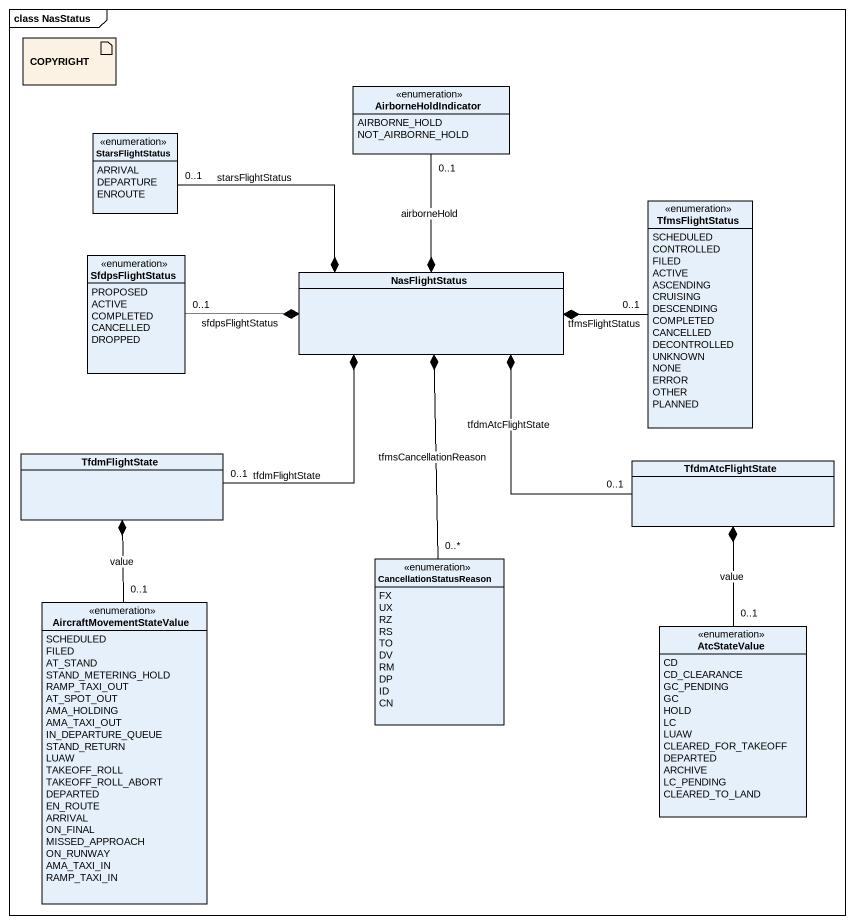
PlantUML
@startuml
mainframe class NasStatus
allowmixing
hide circle
hide empty members
artifact COPYRIGHT #FCF2E3
enum AirborneHoldIndicator {
  AIRBORNE_HOLD
  NOT_AIRBORNE_HOLD
}
enum StarsFlightStatus {
  ARRIVAL
  DEPARTURE
  ENROUTE
}
enum TfmsFlightStatus {
  SCHEDULED
  CONTROLLED
  FILED
  ACTIVE
  ASCENDING
  CRUISING
  DESCENDING
  COMPLETED
  CANCELLED
  DECONTROLLED
  UNKNOWN
  NONE
  ERROR
  OTHER
  PLANNED
}
enum SfdpsFlightStatus {
  PROPOSED
  ACTIVE
  COMPLETED
  CANCELLED
  DROPPED
}
class NasFlightStatus
class TfdmFlightState
class TfdmAtcFlightState
enum CancellationStatusReason {
  FX
  UX
  RZ
  RS
  TO
  DV
  RM
  DP
  ID
  CN
}
enum AircraftMovementStateValue {
  SCHEDULED
  FILED
  AT_STAND
  STAND_METERING_HOLD
  RAMP_TAXI_OUT
  AT_SPOT_OUT
  AMA_HOLDING
  AMA_TAXI_OUT
  IN_DEPARTURE_QUEUE
  STAND_RETURN
  LUAW
  TAKEOFF_ROLL
  TAKEOFF_ROLL_ABORT
  DEPARTED
  EN_ROUTE
  ARRIVAL
  ON_FINAL
  MISSED_APPROACH
  ON_RUNWAY
  AMA_TAXI_IN
  RAMP_TAXI_IN
}
enum AtcStateValue {
  CD
  CD_CLEARANCE
  GC_PENDING
  GC
  HOLD
  LC
  LUAW
  CLEARED_FOR_TAKEOFF
  DEPARTED
  ARCHIVE
  LC_PENDING
  CLEARED_TO_LAND
}
NasFlightStatus *-up- "0..1" AirborneHoldIndicator : airborneHold
NasFlightStatus *-left- "0..1" StarsFlightStatus : starsFlightStatus
NasFlightStatus *-right- "0..1" TfmsFlightStatus : tfmsFlightStatus
NasFlightStatus *-left- "0..1" SfdpsFlightStatus : sfdpsFlightStatus
NasFlightStatus *-left- "0..1" TfdmFlightState : tfdmFlightState
NasFlightStatus *-right- "0..1" TfdmAtcFlightState : tfdmAtcFlightState
NasFlightStatus *-- "0..*" CancellationStatusReason : tfmsCancellationReason
TfdmFlightState *-- "0..1" AircraftMovementStateValue : value
TfdmAtcFlightState *-- "0..1" AtcStateValue : value
@enduml
